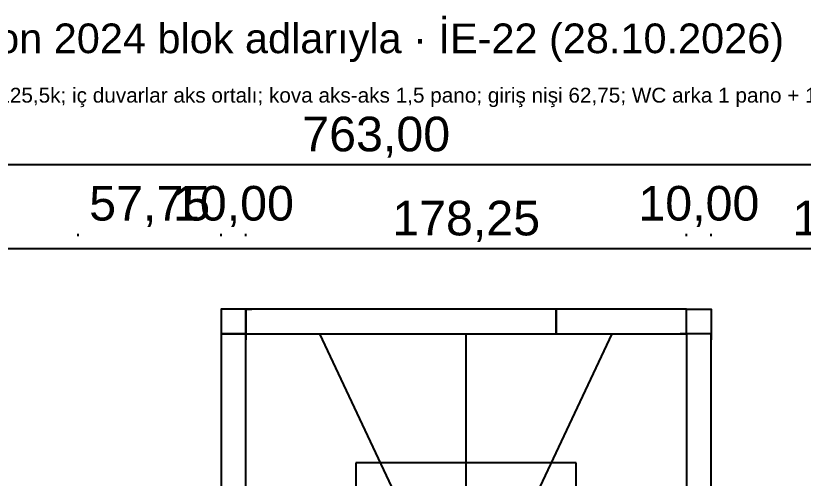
# Model space of a CAD drawing. Header units: centimetres. Extents: x -71 to 5571, y -2315 to 960.
# Drawn here: x 235.7 to 554.2, y 773.1 to 960.1 of the extents above; entities that cross this region are included whole.
import ezdxf

# ---------------------------------------------------------------- set-up
doc = ezdxf.new("R2010")
doc.units = ezdxf.units.CM
for name, color, linetype in [('CIFT_KAT_NOT', 1, 'Continuous'), ('DIS_DUVAR_100', 7, 'Continuous'), ('KOSE_PROFIL_100', 1, 'Continuous'), ('MERDIVEN', 4, 'Continuous'), ('OLCULER', 7, 'Continuous')]:
    doc.layers.add(name, color=color, linetype=linetype)
doc.styles.add('ARIAL_TR', font='arial.ttf')
doc.dimstyles.new('PORTMAN', dxfattribs={"dimtxt": 14, "dimasz": 9, "dimexe": 6, "dimexo": 5, "dimgap": 4, "dimtad": 1, "dimzin": 0, "dimtxsty": 'ARIAL_TR', "dimblk": 'ARCHTICK', "dimcen": 2.5, "dimazin": 3, "dimtfac": 0.5, "dimtmove": 2, "dimatfit": 3})

# ---------------------------------------------------------------- blocks, each defined once
blk = doc.blocks.new("100'LÜK 125'LİK PANO")
blk.add_lwpolyline([(0, 0), (10, 0), (10, 125.5), (0, 125.5)], close=True)
blk = doc.blocks.new('100X100 DIŞ KÖŞE DİREĞİ')
at = {"color": 1}
for p, q in [((10, 12.5), (12.5, 12.5)), ((0, 2.5), (0, 0)), ((10, 2.5), (10, 0)), ((10, 2.5), (12.5, 2.5))]:
    blk.add_line(p, q, dxfattribs=at)
blk.add_lwpolyline([(0, 2.5), (10, 2.5), (10, 12.5), (0, 12.5)], close=True, dxfattribs=at)
blk = doc.blocks.new("100'LÜK 52.75'LİK PANO")
blk.add_lwpolyline([(0, 0), (10, 0), (10, 52.75), (0, 52.75)], close=True)
blk = doc.blocks.new('*D74')
at = {"color": 0}
for p, q in [((135.5, 871), (135.5, 872)), ((261, 871), (261, 872)), ((135.5, 866), (261, 866))]:
    blk.add_line(p, q, dxfattribs=at)
at = {"layer": 'Defpoints'}
for p in [(135.5, 866), (135.5, 866), (261, 866)]:
    blk.add_point(p, dxfattribs=at)
at = {"layer": 'OLCULER', "color": 0, "insert": (198.25, 877), "char_height": 14, "attachment_point": 5, "style": 'ARIAL_TR'}
blk.add_mtext('125,50', dxfattribs=at)
blk = doc.blocks.new('_ARCHTICK')
blk = doc.blocks.new('*D75')
at = {"color": 0}
for p, q in [((261, 871), (261, 872)), ((318.75, 871), (318.75, 872)), ((261, 866), (318.75, 866))]:
    blk.add_line(p, q, dxfattribs=at)
at = {"layer": 'Defpoints'}
for p in [(261, 866), (261, 866), (318.75, 866)]:
    blk.add_point(p, dxfattribs=at)
at = {"layer": 'OLCULER', "color": 0, "insert": (289.875, 883), "char_height": 14, "attachment_point": 5, "style": 'ARIAL_TR'}
blk.add_mtext('57,75', dxfattribs=at)
blk = doc.blocks.new('*D76')
at = {"color": 0}
for p, q in [((318.75, 871), (318.75, 872)), ((328.75, 871), (328.75, 872)), ((318.75, 866), (328.75, 866))]:
    blk.add_line(p, q, dxfattribs=at)
at = {"layer": 'Defpoints'}
for p in [(318.75, 866), (318.75, 866), (328.75, 866)]:
    blk.add_point(p, dxfattribs=at)
at = {"layer": 'OLCULER', "color": 0, "insert": (323.75, 883), "char_height": 14, "attachment_point": 5, "style": 'ARIAL_TR'}
blk.add_mtext('10,00', dxfattribs=at)
blk = doc.blocks.new('*D77')
at = {"color": 0}
for p, q in [((328.75, 871), (328.75, 872)), ((507, 871), (507, 872)), ((328.75, 866), (507, 866))]:
    blk.add_line(p, q, dxfattribs=at)
at = {"layer": 'Defpoints'}
for p in [(328.75, 866), (328.75, 866), (507, 866)]:
    blk.add_point(p, dxfattribs=at)
at = {"layer": 'OLCULER', "color": 0, "insert": (417.875, 877), "char_height": 14, "attachment_point": 5, "style": 'ARIAL_TR'}
blk.add_mtext('178,25', dxfattribs=at)
blk = doc.blocks.new('*D78')
at = {"color": 0}
for p, q in [((507, 871), (507, 872)), ((517, 871), (517, 872)), ((507, 866), (517, 866))]:
    blk.add_line(p, q, dxfattribs=at)
at = {"layer": 'Defpoints'}
for p in [(507, 866), (507, 866), (517, 866)]:
    blk.add_point(p, dxfattribs=at)
at = {"layer": 'OLCULER', "color": 0, "insert": (512, 883), "char_height": 14, "attachment_point": 5, "style": 'ARIAL_TR'}
blk.add_mtext('10,00', dxfattribs=at)
blk = doc.blocks.new('*D79')
at = {"color": 0}
for p, q in [((517, 871), (517, 872)), ((642.5, 871), (642.5, 872)), ((517, 866), (642.5, 866))]:
    blk.add_line(p, q, dxfattribs=at)
at = {"layer": 'Defpoints'}
for p in [(517, 866), (517, 866), (642.5, 866)]:
    blk.add_point(p, dxfattribs=at)
at = {"layer": 'OLCULER', "color": 0, "insert": (579.75, 877), "char_height": 14, "attachment_point": 5, "style": 'ARIAL_TR'}
blk.add_mtext('125,50', dxfattribs=at)
blk = doc.blocks.new('*D82')
at = {"color": 0}
for p, q in [((0, 905), (0, 906)), ((763, 905), (763, 906)), ((0, 900), (763, 900))]:
    blk.add_line(p, q, dxfattribs=at)
at = {"layer": 'Defpoints'}
for p in [(0, 900), (0, 900), (763, 900)]:
    blk.add_point(p, dxfattribs=at)
at = {"layer": 'OLCULER', "color": 0, "insert": (381.5, 911), "char_height": 14, "attachment_point": 5, "style": 'ARIAL_TR'}
blk.add_mtext('763,00', dxfattribs=at)

msp = doc.modelspace()

# ---------------------------------------------------------------- linework, layer by layer
at = {"layer": 'MERDIVEN'}
for p, q in [((417.875, 706), (358.75, 831.5)), ((417.875, 570.5), (417.875, 831.5)), ((417.875, 706), (417.875, 831.5)), ((417.875, 706), (477, 831.5)), ((462.438, 779.3), (373.312, 779.3)), ((373.312, 779.3), (373.312, 600.5)), ((462.438, 595.5), (462.438, 779.3))]:
    msp.add_line(p, q, dxfattribs=at)

# ---------------------------------------------------------------- block references
at = {"layer": 'DIS_DUVAR_100', "rotation": 270}
for name, p in [("100'LÜK 125'LİK PANO", (328.75, 841.5)), ("100'LÜK 52.75'LİK PANO", (454.25, 841.5))]:
    msp.add_blockref(name, p, dxfattribs=at)
at = {"layer": 'DIS_DUVAR_100'}
for p in [(318.75, 706), (507, 706)]:
    msp.add_blockref("100'LÜK 125'LİK PANO", p, dxfattribs=at)
at = {"layer": 'KOSE_PROFIL_100'}
msp.add_blockref('100X100 DIŞ KÖŞE DİREĞİ', (318.75, 829), dxfattribs=at)
at = {"layer": 'KOSE_PROFIL_100', "xscale": -1}
msp.add_blockref('100X100 DIŞ KÖŞE DİREĞİ', (517, 829), dxfattribs=at)

# ---------------------------------------------------------------- texts
at = {"layer": 'CIFT_KAT_NOT', "style": 'ARIAL_TR'}
for s, height, p in [('ZEMİN KAT · 763 × 706 · Şablon 2024 blok adlarıyla · İE-22 (28.10.2026)', 12, (0, 945)), ("ZEMİN KAT · LOKMAN'IN 00:13 DÜZENİ (akslar önden 10 + 125,5k; iç duvarlar aks ortalı; kova aks-aks 1,5 pano; giriş nişi 62,75; WC arka 1 pano + 110,5) · boşluklar dolduruldu (A049)", 6, (0, 925))]:
    msp.add_text(s, height=height, dxfattribs=at).set_placement(p)

# ---------------------------------------------------------------- dimensions: what is measured, and where the dimension line sits
at = {"layer": 'OLCULER'}
for base, p1, p2, picture, middle in [((0, 900), (0, 900), (763, 900), '*D82', (381.5, 911)), ((261, 866), (261, 866), (318.75, 866), '*D75', (289.875, 883)), ((318.75, 866), (318.75, 866), (328.75, 866), '*D76', (323.75, 883)), ((507, 866), (507, 866), (517, 866), '*D78', (512, 883)), ((135.5, 866), (135.5, 866), (261, 866), '*D74', (198.25, 877)), ((328.75, 866), (328.75, 866), (507, 866), '*D77', (417.875, 877)), ((517, 866), (517, 866), (642.5, 866), '*D79', (579.75, 877))]:
    dim = msp.add_linear_dim(base=base, p1=p1, p2=p2, dimstyle='PORTMAN', dxfattribs=at)
    dim.commit()
    dim.dimension.update_dxf_attribs({"geometry": picture, "text_midpoint": middle})

doc.saveas('drawing.dxf')
